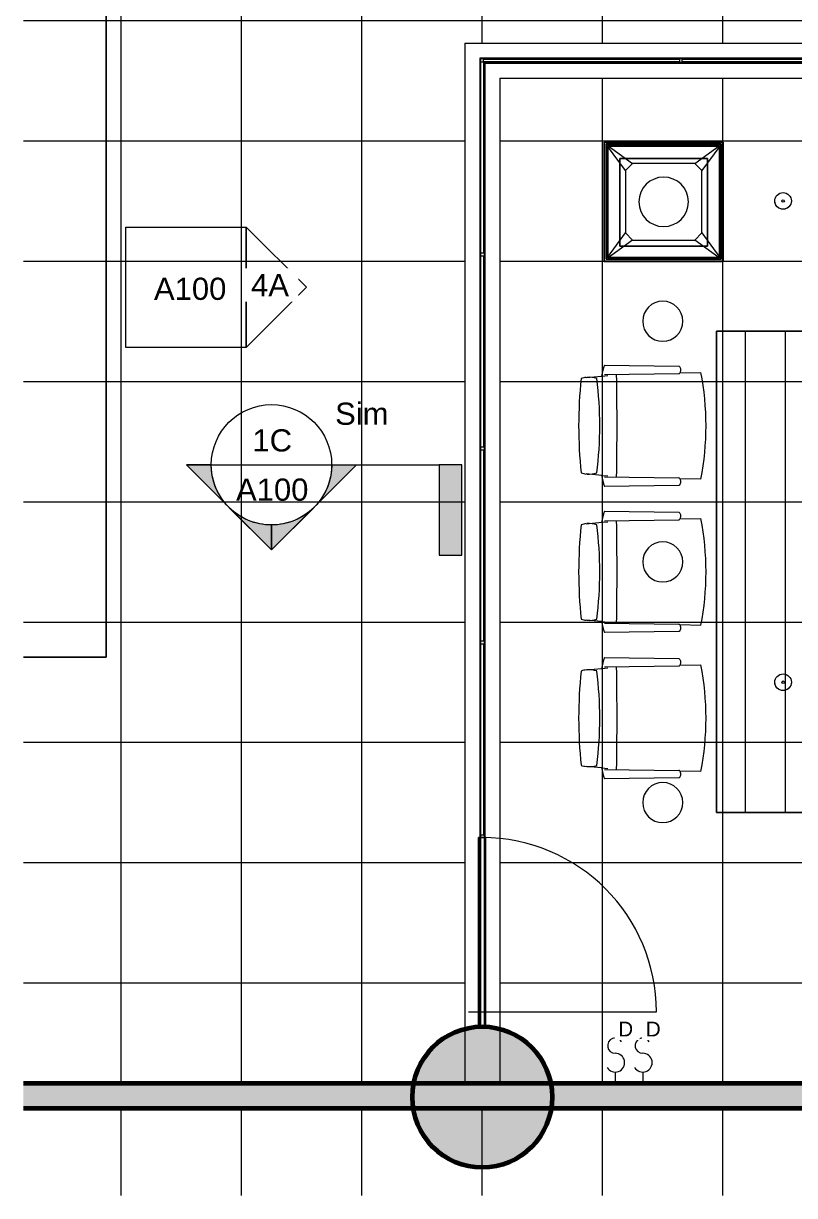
# Model space of a CAD drawing. Header units: inches. Extents: x 1756 to 10721, y -35 to 3002.
# Drawn here: x 4367.9 to 4521.7, y 1293.8 to 1527.6 of the extents above; entities that cross this region are included whole.
import ezdxf

# ---------------------------------------------------------------- set-up
doc = ezdxf.new("R2010")
doc.units = ezdxf.units.IN
doc.header["$MEASUREMENT"] = 0
for name, color, linetype, lineweight in [('A-ANNO-NOTE', 131, 'Continuous', 9), ('A-CLNG', 13, 'Continuous', 18), ('A-CLNG-PATT', 13, 'Continuous', 18), ('A-DOOR', 31, 'Continuous', 18), ('A-GLAZ-CURT', 52, 'Continuous', 18), ('A-GLAZ-CWMG', 51, 'Continuous', 18), ('A-WALL', 113, 'Continuous', 18), ('A-WALL-PATT', 111, 'Continuous', 18), ('E-LITE-EQPM', 33, 'Continuous', 18), ('F-SPRN', 3, 'Continuous', 18), ('G-ANNO-SYMB', 111, 'Continuous', 9), ('I-FURN', 30, 'Continuous', 9), ('I-WALL', 2, 'Continuous', 18), ('M-HVAC-CDFF', 50, 'Continuous', 18), ('Q-CASE', 31, 'Continuous', 9)]:
    doc.layers.add(name, color=color, linetype=linetype, lineweight=lineweight)
doc.styles.add('Arial', font='arial.ttf', dxfattribs={"height": 4.425898})
doc.styles.add('Arial_1', font='arial.ttf', dxfattribs={"height": 2.950599})

# ---------------------------------------------------------------- blocks, each defined once
blk = doc.blocks.new('Frameless Glass Panel - one-428253-Reflected Ceiling Plan')
at = {"layer": 'A-GLAZ-CURT'}
for p, q in [((-19.54, -0.25), (-19.54, 0.25)), ((-19.54, 0.25), (19.54, 0.25)), ((19.54, 0.25), (19.54, -0.25)), ((19.54, -0.25), (-19.54, -0.25))]:
    blk.add_line(p, q, dxfattribs=at)
at = {"layer": 'A-GLAZ-CURT', "lineweight": 9}
for p, q in [((-19.54, 0.25), (-19.54, 0.25)), ((19.54, 0.25), (19.54, 0.25)), ((-19.54, -0.25), (-19.54, -0.25)), ((19.54, -0.25), (19.54, -0.25))]:
    blk.add_line(p, q, dxfattribs=at)
blk = doc.blocks.new('Frameless Glass Panel - one-428302-Reflected Ceiling Plan')
at = {"layer": 'A-GLAZ-CURT'}
for p, q in [((-19.09, -0.25), (-19.09, 0.25)), ((-19.09, 0.25), (19.09, 0.25)), ((19.09, 0.25), (19.09, -0.25)), ((19.09, -0.25), (-19.09, -0.25))]:
    blk.add_line(p, q, dxfattribs=at)
at = {"layer": 'A-GLAZ-CURT', "lineweight": 9}
for p, q in [((-19.09, 0.25), (-19.09, 0.25)), ((19.09, 0.25), (19.09, 0.25)), ((-19.09, -0.25), (-19.09, -0.25)), ((19.09, -0.25), (19.09, -0.25))]:
    blk.add_line(p, q, dxfattribs=at)
blk = doc.blocks.new('Door - Frameless Glass Panel - one-428303-Reflected Ceiling Plan')
at = {"layer": 'A-DOOR'}
for p, q in [((-16, 2.75), (-16, -34.75)), ((-18.75, 0.75), (-18.75, 0.75)), ((-18.75, 0.75), (-18.75, -0.75)), ((-18.75, -0.75), (-18.75, 0.75)), ((18.75, 0.75), (-18.75, 0.75)), ((-18.75, 0.75), (18.75, 0.75)), ((-18.75, 0.75), (-18.75, 0.75)), ((-18.75, 0.75), (-18.75, -0.75)), ((-18.75, -0.75), (-18.75, 0.75)), ((18.75, 0.75), (-18.75, 0.75)), ((-18.75, 0.75), (18.75, 0.75)), ((18.75, 0.75), (18.75, -0.75)), ((18.75, -0.75), (18.75, 0.75)), ((18.75, 0.75), (18.75, 0.75)), ((18.75, 0.75), (18.75, -0.75)), ((18.75, -0.75), (18.75, 0.75)), ((18.75, 0.75), (18.75, 0.75)), ((-18.75, -0.75), (-18.75, -0.75)), ((-18.75, -0.75), (18.75, -0.75)), ((-18.75, -0.75), (18.75, -0.75)), ((-18.75, -0.75), (-18.75, -0.75)), ((-18.75, -0.75), (18.75, -0.75)), ((-18.75, -0.75), (18.75, -0.75)), ((18.75, -0.75), (18.75, -0.75)), ((18.75, -0.75), (18.75, -0.75))]:
    blk.add_line(p, q, dxfattribs=at)
blk.add_arc((-16, 0), 34.75, 270, 0, dxfattribs=at)
blk = doc.blocks.new('Downlight - Recessed Can - Fluorescent - 277V-321802-Reflected Ceiling Plan')
at = {"layer": 'E-LITE-EQPM', "color": 8}
for start, end in [(360, 180), (180, 360)]:
    blk.add_arc((0, 0), 4, start, end, dxfattribs=at)
blk = doc.blocks.new('Sprinkler - Dry - Horizontal Sidewall - Fully Recessed - Hosted - 1_2_ Dry Horizontal Sidewall-366905-Reflected Ceiling Plan')
at = {"layer": 'F-SPRN', "color": 8}
for radius, start, end in [(1.66, 360, 180), (1.66, 0, 180), (1.66, 180, 360), (0.25, 0, 180), (0.25, 0, 180), (0.25, 180, 360), (0.25, 180, 360), (1.66, 180, 360)]:
    blk.add_arc((0, 0), radius, start, end, dxfattribs=at)
blk = doc.blocks.new('Casework 1 - Casework 1-376403-Reflected Ceiling Plan')
at = {"layer": 'Q-CASE'}
h = blk.add_hatch(dxfattribs=at)
h.set_pattern_fill('FP_3', color=256, style=0, pattern_type=2)
h.set_pattern_definition([(270, (2503.901, -2.25), (-8, -5e-16), [])])
h.paths.add_polyline_path([(2004.25, 1370.22), (2148.25, 1370.22), (2148.25, 1466.22), (2004.25, 1466.22)], flags=0)
for p, q in [((2148.25, 1466.22), (2004.25, 1466.22)), ((2004.25, 1466.22), (2004.25, 1370.22)), ((2004.25, 1370.22), (2004.25, 1466.22)), ((2004.25, 1466.22), (2148.25, 1466.22)), ((2004.25, 1466.22), (2004.25, 1466.22)), ((2148.25, 1370.22), (2148.25, 1466.22)), ((2148.25, 1466.22), (2148.25, 1370.22)), ((2148.25, 1466.22), (2148.25, 1466.22)), ((2004.25, 1370.22), (2148.25, 1370.22)), ((2148.25, 1370.22), (2004.25, 1370.22)), ((2004.25, 1370.22), (2004.25, 1370.22)), ((2148.25, 1370.22), (2148.25, 1370.22))]:
    blk.add_line(p, q, dxfattribs=at)
blk = doc.blocks.new('Haworth_Chair_s_con-Swivel - Swivel Chair-380791-Reflected Ceiling Plan')
at = {"layer": 'I-FURN'}
for p, q in [((-6.06, 0.91), (-6.14, 5.1)), ((15.15, 5.1), (15.06, 0.92)), ((-7.59, -14.13), (-7.39, 0.72)), ((-5.71, -14.13), (-5.91, 0.72)), ((14.71, -14.13), (14.91, 0.72)), ((16.39, 0.72), (16.59, -14.13)), ((-5.41, -14.68), (-5.52, -13.47)), ((14.41, -14.68), (14.52, -13.47)), ((-5.12, -17.75), (-5.41, -14.68)), ((14.41, -14.68), (14.12, -17.75))]:
    blk.add_line(p, q, dxfattribs=at)
for centre, radius, start, end in [((4.5, -49.55), 55.68, 78.978, 101.022), ((4.5, -549.32), 537.71, 88.9087, 91.0916), ((-3.95, -4.36), 10.43, 249.5802, 261.9385), ((-0.12, -17.19), 5.04, 162.0733, 184.2841), ((4.5, -91.63), 76.57, 82.9413, 97.0587), ((9.12, -17.19), 5.04, 355.7159, 17.9267), ((12.95, -4.36), 10.43, 278.0615, 290.4198), ((-0.12, -17.19), 5.04, 186.3806, 198.1564), ((9.12, -17.19), 5.04, 341.8436, 353.6194), ((4.5, 66.94), 86.21, 263.7379, 276.2621)]:
    blk.add_arc(centre, radius, start, end, dxfattribs=at)
for centre, start_param, end_param in [((-6.65, 0.72), 0.005718, 0.656743), ((-6.65, 0.72), 0.005718, 0.174035), ((15.65, 0.72), 2.481298, 3.135875)]:
    blk.add_ellipse(centre, major_axis=(0.739, 0), ratio=0.427808, start_param=start_param, end_param=end_param, dxfattribs=at)
for points, knots in [([(-7.39, 0.72), (-7.39, 0.77), (-7.33, 0.87), (-7.1, 0.98), (-6.82, 1.04), (-6.53, 1.04), (-6.26, 1), (-6.12, 0.95), (-6.06, 0.91)], [-1, -1, -1, -1, -0.807692, -0.615385, -0.461538, -0.307692, -0.153846, 0, 0, 0, 0]), ([(15.06, 0.92), (15.11, 0.94), (15.21, 0.98), (15.42, 1.03), (15.68, 1.04), (15.96, 1.02), (16.15, 0.96), (16.27, 0.89), (16.34, 0.84), (16.38, 0.78), (16.39, 0.74), (16.39, 0.72)], [-1, -1, -1, -1, -0.884615, -0.769231, -0.615385, -0.461538, -0.307692, -0.230769, -0.153846, -0.076923, 0, 0, 0, 0])]:
    blk.add_open_spline(points, degree=3, knots=knots, dxfattribs=at)
blk = doc.blocks.new('Walls 2 - Walls 1-381805-Reflected Ceiling Plan')
at = {"layer": 'A-WALL'}
h = blk.add_hatch(color=8, dxfattribs=at)
edge = h.paths.add_edge_path(flags=0)
edge.add_arc((1957.5, 1313.47), 14, 0, 180)
edge.add_arc((1957.5, 1313.47), 14, 180, 360)
at = {"layer": 'A-WALL', "lineweight": 60}
for start, end in [(0, 180), (180, 0)]:
    blk.add_arc((1957.5, 1313.47), 14, start, end, dxfattribs=at)
blk = doc.blocks.new('Casework 2 - Casework 1-395493-Reflected Ceiling Plan')
at = {"layer": 'Q-CASE', "color": 8, "lineweight": 18}
for p, q in [((1882.5, 1589.72), (1866, 1589.72)), ((1866, 1589.72), (1882.5, 1589.72)), ((1882.5, 1401.22), (1882.5, 1589.72)), ((1882.5, 1589.72), (1882.5, 1401.22)), ((1882.5, 1589.72), (1882.5, 1589.72)), ((1866, 1401.22), (1882.5, 1401.22)), ((1882.5, 1401.22), (1866, 1401.22)), ((1882.5, 1401.22), (1882.5, 1401.22))]:
    blk.add_line(p, q, dxfattribs=at)
blk = doc.blocks.new('Rectangular Mullion - Header Channel-428294-Reflected Ceiling Plan')
at = {"layer": 'A-GLAZ-CWMG', "lineweight": 9}
for p, q in [((1957, 1520.72), (1957, 1520.72)), ((1997.08, 1520.72), (1957, 1520.72)), ((1997.08, 1520.72), (1957, 1520.72)), ((1957.13, 1520.59), (1957.13, 1520.59)), ((1997.08, 1520.59), (1957.13, 1520.59)), ((1997.08, 1520.59), (1957.13, 1520.59)), ((1957.88, 1519.84), (1957.88, 1519.84)), ((1997.08, 1519.84), (1957.88, 1519.84)), ((1997.08, 1519.84), (1957.88, 1519.84)), ((1958, 1519.72), (1997.08, 1519.72)), ((1958, 1519.72), (1958, 1519.72)), ((1997.08, 1519.72), (1958, 1519.72))]:
    blk.add_line(p, q, dxfattribs=at)
blk = doc.blocks.new('Rectangular Mullion - Header Channel-428248-Reflected Ceiling Plan')
at = {"layer": 'A-GLAZ-CWMG', "lineweight": 9}
for p, q in [((2115.83, 1520.72), (2076.25, 1520.72)), ((2115.83, 1520.72), (2076.25, 1520.72)), ((2115.83, 1520.59), (2076.25, 1520.59)), ((2115.83, 1520.59), (2076.25, 1520.59)), ((2115.83, 1519.84), (2076.25, 1519.84)), ((2115.83, 1519.84), (2076.25, 1519.84)), ((2076.25, 1519.72), (2115.83, 1519.72)), ((2115.83, 1519.72), (2076.25, 1519.72))]:
    blk.add_line(p, q, dxfattribs=at)
blk = doc.blocks.new('Rectangular Mullion - Header Channel-428298-Reflected Ceiling Plan')
at = {"layer": 'A-GLAZ-CWMG', "lineweight": 9}
for p, q in [((1957, 1365.47), (1957, 1327.47)), ((1957, 1365.47), (1957, 1327.47)), ((1957.13, 1365.47), (1957.13, 1327.47)), ((1957.13, 1365.47), (1957.13, 1327.47)), ((1957.88, 1365.47), (1957.88, 1327.47)), ((1957.88, 1365.47), (1957.88, 1327.47)), ((1958, 1327.47), (1958, 1365.47)), ((1958, 1365.47), (1958, 1327.47)), ((1958, 1327.47), (1957, 1327.47)), ((1957, 1327.47), (1957, 1327.47)), ((1957, 1327.47), (1957.13, 1327.47)), ((1957.13, 1327.47), (1957.13, 1327.47)), ((1957.13, 1327.47), (1957.88, 1327.47)), ((1957.88, 1327.47), (1957.88, 1327.47)), ((1957.88, 1327.47), (1958, 1327.47)), ((1958, 1327.47), (1958, 1327.47))]:
    blk.add_line(p, q, dxfattribs=at)
blk = doc.blocks.new('Rectangular Mullion - Header Channel-428295-Reflected Ceiling Plan')
at = {"layer": 'A-GLAZ-CWMG', "lineweight": 9}
for p, q in [((1957, 1520.72), (1957, 1481.53)), ((1957, 1520.72), (1957, 1520.72)), ((1957, 1520.72), (1957, 1481.53)), ((1957.13, 1520.59), (1957.13, 1481.53)), ((1957.13, 1520.59), (1957.13, 1520.59)), ((1957.13, 1520.59), (1957.13, 1481.53)), ((1957.88, 1519.84), (1957.88, 1481.53)), ((1957.88, 1519.84), (1957.88, 1519.84)), ((1957.88, 1519.84), (1957.88, 1481.53)), ((1958, 1481.53), (1958, 1519.72)), ((1958, 1519.72), (1958, 1481.53)), ((1958, 1519.72), (1958, 1519.72))]:
    blk.add_line(p, q, dxfattribs=at)
blk = doc.blocks.new('Rectangular Mullion - Header Channel-428299-Reflected Ceiling Plan')
at = {"layer": 'A-GLAZ-CWMG', "lineweight": 9}
for p, q in [((1957, 1442.84), (1957, 1404.15)), ((1957, 1442.84), (1957, 1404.15)), ((1957.13, 1442.84), (1957.13, 1404.15)), ((1957.13, 1442.84), (1957.13, 1404.15)), ((1957.88, 1442.84), (1957.88, 1404.15)), ((1957.88, 1442.84), (1957.88, 1404.15)), ((1958, 1404.15), (1958, 1442.84)), ((1958, 1442.84), (1958, 1404.15))]:
    blk.add_line(p, q, dxfattribs=at)
blk = doc.blocks.new('Ceiling_Diffusers-SPDLT-Price_Industries - 24x24 T-Bar Duct Size 10-V3-Reflected Ceiling Plan')
at = {"layer": 'M-HVAC-CDFF', "lineweight": 9}
for p, q in [((4.11, 76.62), (4.11, 100.37)), ((4.11, 100.37), (4.11, 100.37)), ((4.11, 100.37), (27.86, 100.37)), ((4.11, 100.37), (4.11, 76.62)), ((27.86, 100.37), (4.11, 100.37)), ((4.11, 100.37), (4.11, 76.62)), ((4.11, 100.37), (27.86, 100.37)), ((4.11, 100.37), (4.11, 100.37)), ((4.11, 100.37), (27.86, 100.37)), ((4.11, 76.62), (4.11, 100.37)), ((4.11, 100.37), (4.11, 76.62)), ((4.11, 100.37), (27.86, 100.37)), ((4.11, 100.37), (4.11, 100.37)), ((4.11, 100.37), (27.86, 100.37)), ((4.11, 76.62), (4.11, 100.37)), ((4.16, 100.32), (4.16, 76.67)), ((27.81, 100.32), (4.16, 100.32)), ((4.16, 100.32), (4.16, 100.32)), ((4.16, 100.32), (27.81, 100.32)), ((4.16, 76.67), (4.16, 100.32)), ((4.52, 77.03), (4.52, 99.96)), ((4.52, 99.96), (4.52, 99.96)), ((27.46, 99.96), (4.52, 99.96)), ((4.52, 99.96), (4.52, 77.03)), ((27.46, 99.96), (4.52, 99.96)), ((4.52, 99.96), (4.52, 77.03)), ((4.52, 99.96), (27.46, 99.96)), ((4.52, 99.96), (4.52, 99.96)), ((4.52, 99.96), (27.46, 99.96)), ((4.52, 77.03), (4.52, 99.96)), ((4.57, 99.91), (4.57, 77.08)), ((4.57, 99.91), (27.41, 99.91)), ((4.57, 99.91), (4.57, 99.91)), ((4.57, 99.91), (27.41, 99.91)), ((4.57, 77.08), (4.57, 99.91)), ((4.8, 99.58), (4.9, 99.68)), ((4.8, 77.41), (4.8, 99.58)), ((8.36, 94.71), (4.8, 99.58)), ((4.86, 99.62), (4.86, 77.37)), ((27.11, 99.62), (4.86, 99.62)), ((4.86, 99.62), (4.86, 99.62)), ((4.86, 99.62), (27.11, 99.62)), ((4.86, 77.37), (4.86, 99.62)), ((4.9, 99.68), (27.07, 99.68)), ((4.9, 99.68), (9.78, 96.12)), ((22.2, 96.12), (27.07, 99.68)), ((27.17, 99.58), (23.61, 94.71)), ((27.07, 99.68), (27.17, 99.58)), ((27.11, 77.37), (27.11, 99.62)), ((27.11, 99.62), (27.11, 99.62)), ((27.11, 99.62), (27.11, 77.37)), ((27.17, 99.58), (27.17, 77.41)), ((27.41, 77.08), (27.41, 99.91)), ((27.41, 99.91), (27.41, 99.91)), ((27.41, 99.91), (27.41, 77.08)), ((27.46, 99.96), (27.46, 77.03)), ((27.46, 99.96), (27.46, 99.96)), ((27.46, 77.03), (27.46, 99.96)), ((27.46, 77.03), (27.46, 99.96)), ((27.46, 99.96), (27.46, 99.96)), ((27.46, 99.96), (27.46, 77.03)), ((27.81, 76.67), (27.81, 100.32)), ((27.81, 100.32), (27.81, 100.32)), ((27.81, 100.32), (27.81, 76.67)), ((27.86, 100.37), (27.86, 76.62)), ((27.86, 100.37), (27.86, 100.37)), ((27.86, 76.62), (27.86, 100.37)), ((27.86, 76.62), (27.86, 100.37)), ((27.86, 100.37), (27.86, 100.37)), ((27.86, 100.37), (27.86, 76.62)), ((27.86, 76.62), (27.86, 100.37)), ((27.86, 100.37), (27.86, 100.37)), ((27.86, 100.37), (27.86, 76.62)), ((24.74, 97.12), (7.24, 97.12)), ((7.24, 97.12), (7.24, 79.62)), ((7.24, 79.62), (7.24, 97.12)), ((7.24, 97.12), (24.74, 97.12)), ((7.24, 97.12), (7.24, 97.12)), ((9.78, 96.12), (8.36, 94.71)), ((22.2, 96.12), (9.78, 96.12)), ((23.61, 94.71), (22.2, 96.12)), ((24.74, 79.62), (24.74, 97.12)), ((24.74, 97.12), (24.74, 79.62)), ((24.74, 97.12), (24.74, 97.12)), ((8.36, 94.71), (8.36, 82.28)), ((23.61, 82.28), (23.61, 94.71)), ((4.8, 77.41), (8.36, 82.28)), ((8.36, 82.28), (9.78, 80.87)), ((22.2, 80.87), (23.61, 82.28)), ((23.61, 82.28), (27.17, 77.41)), ((9.78, 80.87), (4.9, 77.31)), ((7.24, 79.62), (24.74, 79.62)), ((24.74, 79.62), (7.24, 79.62)), ((7.24, 79.62), (7.24, 79.62)), ((9.78, 80.87), (22.2, 80.87)), ((27.07, 77.31), (22.2, 80.87)), ((24.74, 79.62), (24.74, 79.62)), ((4.9, 77.31), (4.8, 77.41)), ((4.86, 77.37), (4.86, 77.37)), ((4.86, 77.37), (27.11, 77.37)), ((27.11, 77.37), (4.86, 77.37)), ((27.07, 77.31), (4.9, 77.31)), ((27.17, 77.41), (27.07, 77.31)), ((27.11, 77.37), (27.11, 77.37)), ((27.86, 76.62), (4.11, 76.62)), ((4.11, 76.62), (4.11, 76.62)), ((4.11, 76.62), (27.86, 76.62)), ((4.11, 76.62), (4.11, 76.62)), ((4.11, 76.62), (27.86, 76.62)), ((27.86, 76.62), (4.11, 76.62)), ((4.11, 76.62), (4.11, 76.62)), ((4.11, 76.62), (27.86, 76.62)), ((27.86, 76.62), (4.11, 76.62)), ((4.16, 76.67), (4.16, 76.67)), ((4.16, 76.67), (27.81, 76.67)), ((27.81, 76.67), (4.16, 76.67)), ((27.46, 77.03), (4.52, 77.03)), ((4.52, 77.03), (4.52, 77.03)), ((4.52, 77.03), (27.46, 77.03)), ((4.52, 77.03), (4.52, 77.03)), ((4.52, 77.03), (27.46, 77.03)), ((27.46, 77.03), (4.52, 77.03)), ((4.57, 77.08), (4.57, 77.08)), ((4.57, 77.08), (27.41, 77.08)), ((27.41, 77.08), (4.57, 77.08)), ((27.41, 77.08), (27.41, 77.08)), ((27.46, 77.03), (27.46, 77.03)), ((27.46, 77.03), (27.46, 77.03)), ((27.81, 76.67), (27.81, 76.67)), ((27.86, 76.62), (27.86, 76.62)), ((27.86, 76.62), (27.86, 76.62)), ((27.86, 76.62), (27.86, 76.62))]:
    blk.add_line(p, q, dxfattribs=at)
for start, end in [(360, 180), (0, 180), (180, 360), (180, 0)]:
    blk.add_arc((15.99, 88.49), 4.94, start, end, dxfattribs=at)
blk = doc.blocks.new('Downlight - Recessed Can - Fluorescent - 277V-V4-Reflected Ceiling Plan')
at = {"layer": 'E-LITE-EQPM', "lineweight": 9}
for start, end in [(360, 180), (180, 360)]:
    blk.add_arc((0, 0), 4, start, end, dxfattribs=at)
blk = doc.blocks.new('Elevation - Detail Number-151647-Reflected Ceiling Plan')
at = {"layer": 'G-ANNO-SYMB'}
for p, q in [((-0.25, -0.25), (-0.25, 0.25)), ((-0.25, 0.25), (0.25, 0.25)), ((0.25, 0.25), (0.25, -0.25)), ((0.25, -0.25), (-0.25, -0.25))]:
    blk.add_line(p, q, dxfattribs=at)
blk = doc.blocks.new('Elevation - Detail Number-151370-Reflected Ceiling Plan')
at = {"layer": 'G-ANNO-SYMB'}
for p, q in [((0, 0.25), (-0.25, 0)), ((0.25, 0), (0, 0.25)), ((-0.25, 0), (0.25, 0))]:
    blk.add_line(p, q, dxfattribs=at)
blk = doc.blocks.new('Section - 3_32_ x 3_8_-54337-Reflected Ceiling Plan')
at = {"layer": 'G-ANNO-SYMB'}
blk.add_hatch(color=256, dxfattribs=at).paths.add_polyline_path([(0, 0.375), (0, 0), (-0.09375, 0), (-0.09375, 0.375)], flags=0)
for p, q in [((0, 0.375), (-0.09375, 0.375)), ((-0.09375, 0.375), (-0.09375, 0)), ((0, 0), (0, 0.375)), ((-0.09375, 0), (0, 0))]:
    blk.add_line(p, q, dxfattribs=at)
blk = doc.blocks.new('Section - Section Head - Filled-22785-Reflected Ceiling Plan')
at = {"layer": 'G-ANNO-SYMB'}
h = blk.add_hatch(color=256, dxfattribs=at)
edge = h.paths.add_edge_path(flags=0)
edge.add_line((-0.4268, 0.1768), (-0.25, 0.3536))
edge.add_line((-0.25, 0.3536), (-0.25, 0.25))
edge.add_arc((-0.25, 0), 0.25, 90, 135)
h = blk.add_hatch(color=256, dxfattribs=at)
edge = h.paths.add_edge_path(flags=0)
edge.add_arc((-0.25, 0), 0.25, 45, 90)
edge.add_line((-0.25, 0.25), (-0.25, 0.3536))
edge.add_line((-0.25, 0.3536), (-0.0732, 0.1768))
h = blk.add_hatch(color=256, dxfattribs=at)
edge = h.paths.add_edge_path(flags=0)
edge.add_arc((-0.25, 0), 0.2503, 137.9216, 180)
edge.add_line((-0.5003, 0), (-0.6036, 0))
edge.add_line((-0.6036, 0), (-0.4358, 0.1678))
h = blk.add_hatch(color=256, dxfattribs=at)
edge = h.paths.add_edge_path(flags=0)
edge.add_line((-0.0642, 0.1678), (0.1036, 0))
edge.add_line((0.1036, 0), (0.0003, 0))
edge.add_arc((-0.25, 0), 0.2503, 0, 42.0784)
for p, q in [((-0.25, 0.3536), (-0.6036, 0)), ((-0.25, 0.3536), (-0.4268, 0.1768)), ((-0.25, 0.3536), (0.1036, 0)), ((-0.25, 0.25), (-0.25, 0.3536)), ((-0.0732, 0.1768), (-0.25, 0.3536)), ((-0.25, 0.3536), (-0.25, 0.25)), ((-0.4358, 0.1678), (-0.6036, 0)), ((0.1036, 0), (-0.0642, 0.1678)), ((-0.6036, 0), (-0.5003, 0)), ((0.0003, 0), (0.1036, 0)), ((-0.5, 0), (-0.6036, 0)), ((0, 0), (0.1036, 0))]:
    blk.add_line(p, q, dxfattribs=at)
for radius, start, end in [(0.25, 360, 180), (0.25, 90, 135), (0.25, 45, 90), (0.2503, 137.9216, 180), (0.2503, 0, 42.0784), (0.25, 180, 360)]:
    blk.add_arc((-0.25, 0), radius, start, end, dxfattribs=at)

msp = doc.modelspace()

# ---------------------------------------------------------------- hatches: boundary and pattern name
at = {"layer": 'A-CLNG-PATT'}
h = msp.add_hatch(dxfattribs=at)
h.set_pattern_fill('FP_2', style=0, pattern_type=2)
h.set_pattern_definition([(0, (4483.4, 1504.218), (0, -24), []), (270, (4483.4, 1504.218), (-24, -1e-15), [])])
edge = h.paths.add_edge_path(flags=0)
edge.add_arc((4495.4, 1468.22), 4, 0, 180)
edge.add_arc((4495.4, 1468.22), 4, 180, 360)
edge = h.paths.add_edge_path(flags=0)
edge.add_arc((4567.4, 1468.22), 4, 0, 180)
edge.add_arc((4567.4, 1468.22), 4, 180, 360)
edge = h.paths.add_edge_path(flags=0)
edge.add_arc((4639.4, 1468.22), 4, 0, 180)
edge.add_arc((4639.4, 1468.22), 4, 180, 360)
edge = h.paths.add_edge_path(flags=0)
edge.add_arc((4639.4, 1444.22), 4, 0, 180)
edge.add_arc((4639.4, 1444.22), 4, 180, 360)
edge = h.paths.add_edge_path(flags=0)
edge.add_arc((4567.4, 1444.22), 4, 0, 180)
edge.add_arc((4567.4, 1444.22), 4, 180, 360)
edge = h.paths.add_edge_path(flags=0)
edge.add_arc((4495.4, 1444.22), 4, 0, 180)
edge.add_arc((4495.4, 1444.22), 4, 180, 360)
edge = h.paths.add_edge_path(flags=0)
edge.add_arc((4495.4, 1420.22), 4, 0, 180)
edge.add_arc((4495.4, 1420.22), 4, 180, 360)
edge = h.paths.add_edge_path(flags=0)
edge.add_arc((4567.4, 1420.22), 4, 0, 180)
edge.add_arc((4567.4, 1420.22), 4, 180, 360)
edge = h.paths.add_edge_path(flags=0)
edge.add_arc((4639.4, 1420.22), 4, 0, 180)
edge.add_arc((4639.4, 1420.22), 4, 180, 360)
h.paths.add_polyline_path([(4367.9, 1293.83), (4736.3, 1293.83), (4736.3, 1311.22), (4367.9, 1311.22)], flags=0)
edge = h.paths.add_edge_path(flags=0)
edge.add_arc((4495.4, 1540.22), 4, 0, 180)
edge.add_arc((4495.4, 1540.22), 4, 180, 360)
edge = h.paths.add_edge_path(flags=0)
edge.add_arc((4495.4, 1612.22), 4, 0, 180)
edge.add_arc((4495.4, 1612.22), 4, 180, 360)
edge = h.paths.add_edge_path(flags=0)
edge.add_arc((4639.4, 1612.22), 4, 0, 180)
edge.add_arc((4639.4, 1612.22), 4, 180, 360)
edge = h.paths.add_edge_path(flags=0)
edge.add_arc((4567.4, 1612.22), 4, 0, 180)
edge.add_arc((4567.4, 1612.22), 4, 180, 360)
edge = h.paths.add_edge_path(flags=0)
edge.add_arc((4567.4, 1540.22), 4, 0, 180)
edge.add_arc((4567.4, 1540.22), 4, 180, 360)
edge = h.paths.add_edge_path(flags=0)
edge.add_arc((4639.4, 1540.22), 4, 0, 180)
edge.add_arc((4639.4, 1540.22), 4, 180, 360)
edge = h.paths.add_edge_path(flags=0)
edge.add_arc((4639.4, 1372.22), 4, 0, 180)
edge.add_arc((4639.4, 1372.22), 4, 180, 360)
edge = h.paths.add_edge_path(flags=0)
edge.add_arc((4567.4, 1372.22), 4, 0, 180)
edge.add_arc((4567.4, 1372.22), 4, 180, 360)
edge = h.paths.add_edge_path(flags=0)
edge.add_arc((4495.4, 1372.22), 4, 0, 180)
edge.add_arc((4495.4, 1372.22), 4, 180, 360)
h.paths.add_polyline_path([(4462.9, 1516.72), (4462.9, 1316.22), (4693.4, 1316.22), (4693.4, 1516.72)], flags=0)
h.paths.add_polyline_path([(4455.9, 1316.22), (4455.9, 1523.72), (4693.4, 1523.72), (4693.4, 1670.72), (4700.4, 1670.72), (4700.4, 1316.22), (4736.3, 1316.22), (4736.3, 1684.23), (4367.9, 1684.23), (4367.9, 1316.22)], flags=0)
at = {"layer": 'A-WALL-PATT', "lineweight": 9}
msp.add_hatch(color=253, dxfattribs=at).paths.add_polyline_path([(4367.9, 1316.22), (4367.9, 1311.22), (4736.3, 1311.22), (4736.3, 1316.22)], flags=0)

# ---------------------------------------------------------------- linework, layer by layer
at = {"layer": 'A-ANNO-NOTE'}
for p, q in [((4485.9, 1318.47), (4485.9, 1316.64)), ((4491.4, 1318.47), (4491.4, 1316.64))]:
    msp.add_line(p, q, dxfattribs=at)
for centre, radius, start, end in [((4485.9, 1323.72), 1.5, 30, 270), ((4491.4, 1323.72), 1.5, 30, 270), ((4485.92, 1320.34), 1.88, 210, 90.7739), ((4491.42, 1320.34), 1.88, 210, 90.7739)]:
    msp.add_arc(centre, radius, start, end, dxfattribs=at)
at = {"layer": 'A-CLNG', "color": 8}
for centre, start, end in [((4495.4, 1468.22), 0, 180), ((4495.4, 1468.22), 0, 180), ((4495.4, 1468.22), 180, 0), ((4495.4, 1468.22), 180, 0), ((4495.4, 1420.22), 0, 180), ((4495.4, 1420.22), 0, 180), ((4495.4, 1420.22), 180, 0), ((4495.4, 1420.22), 180, 0), ((4495.4, 1372.22), 0, 180), ((4495.4, 1372.22), 0, 180), ((4495.4, 1372.22), 180, 0), ((4495.4, 1372.22), 180, 0)]:
    msp.add_arc(centre, 4, start, end, dxfattribs=at)
at = {"layer": 'A-WALL'}
for p, q in [((4455.9, 1523.72), (4693.4, 1523.72)), ((4455.9, 1523.72), (4455.9, 1316.22)), ((4462.9, 1516.72), (4693.4, 1516.72)), ((4462.9, 1516.72), (4462.9, 1316.22))]:
    msp.add_line(p, q, dxfattribs=at)
at = {"layer": 'G-ANNO-SYMB'}
for p, q in [((4405.37, 1439.59), (4429.37, 1439.59)), ((4429.37, 1439.59), (4450.8, 1439.59))]:
    msp.add_line(p, q, dxfattribs=at)
at = {"layer": 'I-WALL', "lineweight": 60}
for p, q in [((4367.9, 1316.22), (4736.3, 1316.22)), ((4736.3, 1311.22), (4367.9, 1311.22))]:
    msp.add_line(p, q, dxfattribs=at)

# ---------------------------------------------------------------- block references
at = {"layer": 'A-DOOR', "rotation": 89.9999999999993}
msp.add_blockref('Door - Frameless Glass Panel - one-428303-Reflected Ceiling Plan', (4459.4, 1346.47), dxfattribs=at)
at = {"layer": 'A-GLAZ-CURT', "lineweight": 9}
for name, p, rotation in [('Frameless Glass Panel - one-428302-Reflected Ceiling Plan', (4459.4, 1500.87), 269.9999999999993), ('Frameless Glass Panel - one-428253-Reflected Ceiling Plan', (4479.19, 1520.22), 180), ('Frameless Glass Panel - one-428253-Reflected Ceiling Plan', (4518.78, 1520.22), 180), ('Frameless Glass Panel - one-428302-Reflected Ceiling Plan', (4459.4, 1462.19), 269.9999999999993), ('Frameless Glass Panel - one-428302-Reflected Ceiling Plan', (4459.4, 1423.5), 269.9999999999993), ('Frameless Glass Panel - one-428302-Reflected Ceiling Plan', (4459.4, 1384.81), 269.9999999999993)]:
    msp.add_blockref(name, p, dxfattribs=dict(at, rotation=rotation))
at = {"layer": 'A-GLAZ-CWMG', "lineweight": 9}
for name, p in [('Rectangular Mullion - Header Channel-428294-Reflected Ceiling Plan', (2501.9, 0)), ('Rectangular Mullion - Header Channel-428295-Reflected Ceiling Plan', (2501.9, 0)), ('Rectangular Mullion - Header Channel-428248-Reflected Ceiling Plan', (2422.73, 0)), ('Rectangular Mullion - Header Channel-428299-Reflected Ceiling Plan', (2501.9, 38.69)), ('Rectangular Mullion - Header Channel-428299-Reflected Ceiling Plan', (2501.9, 0)), ('Rectangular Mullion - Header Channel-428299-Reflected Ceiling Plan', (2501.9, -38.69)), ('Rectangular Mullion - Header Channel-428298-Reflected Ceiling Plan', (2501.9, 0))]:
    msp.add_blockref(name, p, dxfattribs=at)
at = {"layer": 'A-WALL', "lineweight": 60}
msp.add_blockref('Walls 2 - Walls 1-381805-Reflected Ceiling Plan', (2501.9, 0), dxfattribs=at)
at = {"layer": 'E-LITE-EQPM', "lineweight": 9}
for p in [(4495.4, 1468.22), (4495.4, 1420.22)]:
    msp.add_blockref('Downlight - Recessed Can - Fluorescent - 277V-V4-Reflected Ceiling Plan', p, dxfattribs=at)
at = {"layer": 'E-LITE-EQPM', "color": 8}
msp.add_blockref('Downlight - Recessed Can - Fluorescent - 277V-321802-Reflected Ceiling Plan', (4495.4, 1372.22), dxfattribs=at)
at = {"layer": 'F-SPRN', "color": 8, "extrusion": (0, 0, -1), "rotation": 180}
for p in [(-4519.4, 1492.22), (-4519.4, 1396.22)]:
    msp.add_blockref('Sprinkler - Dry - Horizontal Sidewall - Fully Recessed - Hosted - 1_2_ Dry Horizontal Sidewall-366905-Reflected Ceiling Plan', p, dxfattribs=at)
at = {"layer": 'G-ANNO-SYMB', "xscale": 47.99999999999997, "yscale": 47.99999999999997, "zscale": 47.99999999999997}
msp.add_blockref('Elevation - Detail Number-151647-Reflected Ceiling Plan', (4400.35, 1475), dxfattribs=at)
at = {"layer": 'G-ANNO-SYMB', "extrusion": (0, 0, -1), "xscale": 47.99999999999997, "yscale": 47.99999999999997, "zscale": 47.99999999999997}
for name, p, rotation in [('Elevation - Detail Number-151370-Reflected Ceiling Plan', (-4412.35, 1475), 90.00000000000038), ('Section - Section Head - Filled-22785-Reflected Ceiling Plan', (-4429.37, 1439.59), 180)]:
    msp.add_blockref(name, p, dxfattribs=dict(at, rotation=rotation))
at = {"layer": 'G-ANNO-SYMB', "xscale": 47.99999999999997, "yscale": 47.99999999999997, "zscale": 47.99999999999997, "rotation": 180}
msp.add_blockref('Section - 3_32_ x 3_8_-54337-Reflected Ceiling Plan', (4450.8, 1439.59), dxfattribs=at)
at = {"layer": 'I-FURN', "rotation": 269.9999999999993}
for p in [(4497.9, 1451.88), (4497.9, 1422.72), (4497.9, 1393.55)]:
    msp.add_blockref('Haworth_Chair_s_con-Swivel - Swivel Chair-380791-Reflected Ceiling Plan', p, dxfattribs=at)
at = {"layer": 'M-HVAC-CDFF', "lineweight": 9}
msp.add_blockref('Ceiling_Diffusers-SPDLT-Price_Industries - 24x24 T-Bar Duct Size 10-V3-Reflected Ceiling Plan', (4479.59, 1403.55), dxfattribs=at)
at = {"layer": 'Q-CASE', "color": 8, "lineweight": 18}
msp.add_blockref('Casework 2 - Casework 1-395493-Reflected Ceiling Plan', (2501.9, 0), dxfattribs=at)
at = {"layer": 'Q-CASE'}
msp.add_blockref('Casework 1 - Casework 1-376403-Reflected Ceiling Plan', (2501.9, 0), dxfattribs=at)

# ---------------------------------------------------------------- texts
at = {"layer": 'G-ANNO-SYMB', "char_height": 4.426, "line_spacing_factor": 0.938532, "style": 'Arial'}
for s, insert, width, attachment_point in [('Sim', (4430.06, 1451.99), 12.636, 1), ('1C', (4417.52, 1446.67), 9.396, 2), ('A100', (4417.52, 1436.85), 17.226, 2)]:
    msp.add_mtext(s, dxfattribs=dict(at, insert=insert, width=width, attachment_point=attachment_point))

# ---------------------------------------------------------------- next in the draw order: texts
at = {"layer": 'A-ANNO-NOTE', "insert": (4492.02, 1328.52), "char_height": 2.95, "width": 3.528, "attachment_point": 1, "line_spacing_factor": 0.938532, "style": 'Arial_1', "bg_fill": 3, "box_fill_scale": 1.25, "bg_fill_color": 0, "bg_fill_transparency": 0}
msp.add_mtext('D', dxfattribs=at)
at = {"layer": 'G-ANNO-SYMB', "insert": (4401.15, 1476.91), "char_height": 4.426, "width": 17.226, "attachment_point": 2, "line_spacing_factor": 0.938532, "style": 'Arial', "bg_fill": 3, "box_fill_scale": 1.25, "bg_fill_color": 0, "bg_fill_transparency": 0}
msp.add_mtext('A100', dxfattribs=at)

# ---------------------------------------------------------------- next in the draw order: texts
at = {"layer": 'A-ANNO-NOTE', "insert": (4486.52, 1328.52), "char_height": 2.95, "width": 3.528, "attachment_point": 1, "line_spacing_factor": 0.938532, "style": 'Arial_1', "bg_fill": 3, "box_fill_scale": 1.25, "bg_fill_color": 0, "bg_fill_transparency": 0}
msp.add_mtext('D', dxfattribs=at)
at = {"layer": 'G-ANNO-SYMB', "insert": (4417.08, 1477.64), "char_height": 4.426, "width": 9.018, "attachment_point": 2, "line_spacing_factor": 0.938532, "style": 'Arial', "bg_fill": 3, "box_fill_scale": 1.25, "bg_fill_color": 0, "bg_fill_transparency": 0}
msp.add_mtext('4A', dxfattribs=at)

doc.saveas('drawing.dxf')
